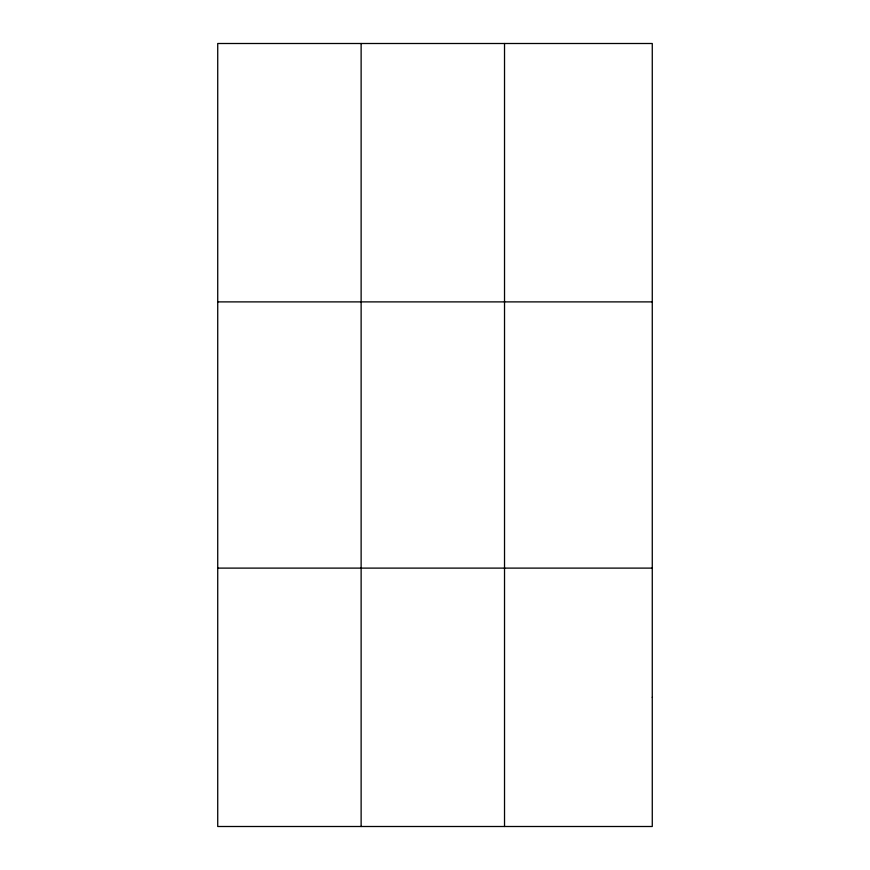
<?xml version="1.0" encoding="UTF-8"?>
<svg xmlns="http://www.w3.org/2000/svg" width="870" height="870" viewBox="0 0 870 870"><rect width="100%" height="100%" fill="white"/><g stroke="black" fill="none" stroke-linecap="round" stroke-linejoin="round"><path stroke-width="1.3" d="M361.126 826.5L361.126 43.5M504.524 826.5L504.524 43.5M217.728 301.89L652.272 301.89M217.728 568.11L652.272 568.11M652.272 697.305L652.272 826.5L217.728 826.5L217.728 43.5L652.272 43.5L652.272 697.305"/></g></svg>
